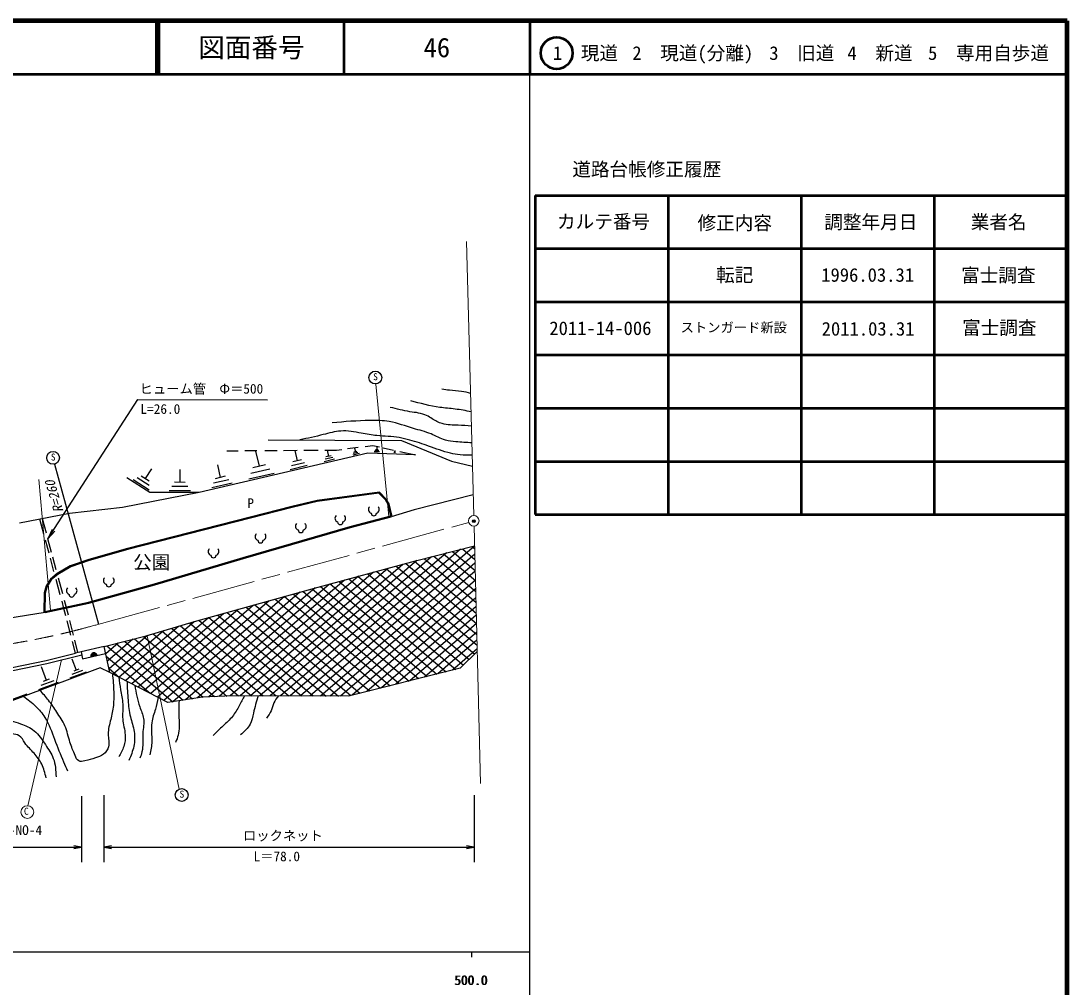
# Model space of a CAD drawing. Units: millimetres, scale not verified. Extents: x 40000 to 680000, y 20000 to 380000.
# Drawn here: x 483289 to 680000, y 198357 to 380000 of the extents above; entities that cross this region are included whole.
import ezdxf
from ezdxf.enums import TextEntityAlignment as Align

# ---------------------------------------------------------------- set-up
doc = ezdxf.new("R2010")
doc.units = ezdxf.units.MM
doc.header["$LTSCALE"] = 1000
doc.header["$PDMODE"] = 32
doc.header["$PDSIZE"] = 500
doc.linetypes.add('CHAIN', pattern=[18.5, 12, -1.5, 3.5, -1.5])
for name, color, linetype, lineweight in [('M-BGD', 7, 'Continuous', 25), ('M-BGD-RSTR', 3, 'Continuous', 13), ('M-BMK', 2, 'CHAIN', 13), ('M-STR-STR3', 7, 'Continuous', 25), ('M-STR-STRC', 7, 'Continuous', 25), ('M-TTL', 2, 'Continuous', 140), ('M-TTL-BAND', 7, 'Continuous', 25), ('M-TTL-FRAM', 2, 'Continuous', 50), ('M-TTL-LINE', 7, 'Continuous', 50), ('M-TTL-TXT', 7, 'Continuous', 13)]:
    doc.layers.add(name, color=color, linetype=linetype, lineweight=lineweight)
doc.layers.add('M-OTRS', color=6, linetype='Continuous')
doc.styles.add('ＭＳ ゴシック', font='')
doc.styles.get('ＭＳ ゴシック').set_extended_font_data('MS Gothic')

# ---------------------------------------------------------------- blocks, each defined once
blk = doc.blocks.new('open_arrow')
at = {"color": 0, "linetype": 'Continuous', "lineweight": -2}
blk.add_lwpolyline([(7.5, 1.25), (0, 0), (7.5, -1.25)], dxfattribs=at)

msp = doc.modelspace()

# ---------------------------------------------------------------- linework, layer by layer
at = {"layer": 'M-BGD'}
for p, q in [((529750, 301265), (554858, 301126)), ((554858, 301126), (564265, 297253)), ((521984, 299186), (524151, 299200)), ((525402, 299208), (527656, 299222)), ((527402, 299138), (528072, 296278)), ((529153, 299232), (531448, 299247)), ((532677, 299255), (535218, 299271)), ((534762, 299248), (535212, 297308)), ((536468, 299279), (539194, 299297)), ((540403, 299304), (542627, 299319)), ((540882, 299298), (541132, 298138)), ((542627, 299319), (543607, 299444)), ((544707, 299586), (546729, 299845)), ((546462, 299048), (545882, 298918)), ((546012, 299678), (546172, 298988)), ((548005, 300009), (549446, 300194)), ((549446, 300194), (550726, 299911)), ((550582, 299158), (549852, 299188)), ((550462, 299358), (549982, 299378)), ((550242, 299948), (550222, 299368)), ((551408, 299760), (553363, 299328)), ((553662, 298998), (553482, 299008)), ((553582, 299218), (553572, 299008)), ((554511, 299074), (557486, 298416)), ((548544, 298735), (516784, 291332)), ((536022, 297488), (534402, 297118)), ((542272, 297588), (540332, 297128)), ((541942, 297918), (540492, 297578)), ((541612, 298248), (540642, 298018)), ((546862, 298658), (545702, 298388)), ((546662, 298858), (545792, 298658)), ((557486, 298416), (548544, 298735)), ((550692, 298958), (549722, 298998)), ((553752, 298848), (553392, 298868)), ((553712, 298928), (553442, 298938)), ((564265, 297253), (568191, 296281)), ((489622, 296642), (497893, 266568)), ((507812, 295768), (506672, 293958)), ((513182, 295658), (513172, 293258)), ((520222, 296528), (520752, 294168)), ((530082, 295748), (526512, 294908)), ((529262, 296558), (526882, 295998)), ((537142, 296388), (533902, 295628)), ((536582, 296938), (534152, 296378)), ((507530, 291372), (503205, 294112)), ((507412, 291798), (504392, 293708)), ((507422, 292638), (505152, 294078)), ((507422, 293478), (505912, 294438)), ((514172, 293248), (512172, 293258)), ((522352, 293738), (519512, 293068)), ((521702, 294388), (519802, 293938)), ((530892, 294928), (526132, 293818)), ((516784, 291332), (502413, 288533)), ((516784, 291332), (507530, 291372)), ((515172, 291638), (511162, 291648)), ((514672, 292448), (511672, 292458)), ((523002, 293088), (519212, 292198)), ((550687, 291422), (538964, 289865)), ((550613, 291210), (539000, 289668)), ((551814, 289959), (550613, 291210)), ((551973, 290081), (550687, 291422)), ((538964, 289865), (534242, 288737)), ((539000, 289668), (534290, 288543)), ((552328, 289111), (551814, 289959)), ((552515, 289188), (551973, 290081)), ((553086, 286799), (552515, 289188)), ((568330, 290925), (557227, 288084)), ((492443, 287378), (483035, 285595)), ((502413, 288533), (492443, 287378)), ((534242, 288737), (526382, 286696)), ((534290, 288543), (526432, 286503)), ((552848, 286934), (552328, 289111)), ((557227, 288084), (552898, 286741)), ((487608, 283484), (486841, 286316)), ((488071, 283690), (487334, 286410)), ((526382, 286696), (503322, 280817)), ((526432, 286503), (503374, 280624)), ((545194, 284958), (552848, 286934)), ((545247, 284765), (552898, 286741)), ((525085, 279136), (545194, 284958)), ((525141, 278944), (545247, 284765)), ((488575, 279913), (487904, 282391)), ((489045, 280090), (488365, 282602)), ((557498, 278463), (568577, 281343)), ((503322, 280817), (496072, 278746)), ((503374, 280624), (496132, 278555)), ((563299, 279971), (532093, 253100)), ((565946, 280659), (533935, 253095)), ((568580, 281251), (535874, 253089)), ((568619, 279725), (537680, 253084)), ((560922, 279353), (568800, 272698)), ((562765, 279832), (568747, 274779)), ((564454, 280271), (568697, 276686)), ((566296, 280750), (568644, 278767)), ((568093, 281217), (568591, 280796)), ((489508, 276465), (488825, 278989)), ((489933, 276809), (489290, 279184)), ((492568, 277527), (490101, 276095)), ((496072, 278746), (492568, 277527)), ((496132, 278555), (492652, 277344)), ((508426, 274176), (525085, 279136)), ((508482, 273984), (525141, 278944)), ((555126, 277826), (526431, 253117)), ((557732, 278526), (528218, 253112)), ((560511, 279247), (530153, 253106)), ((538499, 273355), (557498, 278463)), ((568661, 278085), (539620, 253078)), ((553821, 277475), (569008, 264645)), ((555649, 277966), (568955, 266726)), ((557324, 278417), (568905, 268634)), ((559166, 278897), (568852, 270715)), ((490101, 276095), (488821, 275029)), ((490216, 275931), (488975, 274897)), ((492652, 277344), (490216, 275931)), ((546779, 275582), (520567, 253011)), ((549609, 276342), (522623, 253105)), ((552296, 277065), (524492, 253123)), ((568701, 276528), (541462, 253072)), ((546707, 275562), (566480, 258859)), ((548535, 276054), (567591, 259956)), ((550211, 276504), (568609, 260962)), ((552038, 276996), (569061, 262616)), ((488060, 273780), (487664, 272470)), ((488244, 273698), (487863, 272439)), ((488821, 275029), (488060, 273780)), ((488975, 274897), (488244, 273698)), ((490694, 272087), (489916, 274959)), ((491160, 272277), (490363, 275222)), ((496027, 270726), (508426, 274176)), ((496074, 270531), (508482, 273984)), ((541314, 274112), (516467, 252717)), ((544144, 274873), (518653, 252923)), ((539634, 273660), (559664, 256740)), ((541462, 274152), (561525, 257203)), ((543137, 274602), (563231, 257628)), ((568744, 274889), (543401, 253067)), ((544965, 275094), (565092, 258092)), ((487664, 272470), (487599, 268758)), ((487863, 272439), (487803, 268994)), ((532877, 271787), (510182, 252244)), ((535750, 272588), (511850, 252008)), ((538629, 273392), (514218, 252371)), ((515949, 267064), (538499, 273355)), ((532877, 271787), (552734, 255013)), ((534538, 272250), (554440, 255438)), ((536349, 272756), (556300, 255901)), ((538076, 273237), (558074, 256343)), ((568787, 273201), (545601, 253236)), ((568830, 271562), (548340, 253918)), ((487803, 268994), (496027, 270726)), ((487844, 268798), (496074, 270531)), ((491382, 269543), (491013, 270906)), ((491745, 268122), (491382, 269543)), ((491866, 269670), (491496, 271035)), ((492218, 268288), (491866, 269670)), ((527034, 270157), (507718, 253523)), ((529998, 270984), (508968, 252875)), ((525635, 269766), (545294, 253159)), ((527296, 270230), (547000, 253584)), ((529107, 270735), (548861, 254048)), ((531066, 271282), (550873, 254549)), ((568872, 269926), (551073, 254599)), ((487844, 268798), (476359, 266924)), ((518542, 267787), (504136, 255383)), ((521421, 268591), (505350, 254752)), ((524155, 269353), (506503, 254154)), ((518626, 267811), (536053, 253088)), ((520286, 268274), (538270, 253082)), ((522097, 268779), (540688, 253075)), ((523938, 269165), (542993, 253068)), ((568914, 268286), (553812, 255281)), ((492670, 264492), (491970, 267240)), ((493177, 264529), (492470, 267303)), ((512890, 266157), (501791, 256600)), ((515858, 267037), (503005, 255970)), ((506844, 264364), (515949, 267064)), ((511643, 265787), (526642, 253117)), ((513278, 266272), (528859, 253110)), ((515061, 266801), (531277, 253103)), ((516814, 267305), (533635, 253096)), ((568955, 266729), (556412, 255929)), ((498912, 262371), (506844, 264364)), ((504341, 263736), (499549, 259609)), ((507084, 264425), (499871, 258214)), ((510071, 265321), (500638, 257198)), ((504654, 263814), (517587, 252888)), ((506356, 264242), (519699, 252971)), ((508159, 264754), (521984, 253076)), ((509859, 265258), (524224, 253124)), ((568997, 265090), (559151, 256612)), ((493529, 261125), (492968, 263325)), ((494017, 261234), (493423, 263562)), ((498912, 262371), (494605, 261365)), ((500033, 257512), (498912, 262371)), ((501593, 263045), (499227, 261007)), ((499439, 262504), (511862, 252010)), ((501210, 262949), (513805, 252308)), ((502797, 263347), (515548, 252576)), ((569036, 263563), (561701, 257247)), ((569079, 261924), (564440, 257929)), ((481649, 258450), (488032, 259783)), ((488032, 259783), (493529, 261125)), ((488165, 259198), (494718, 260798)), ((492892, 260098), (493702, 257938)), ((494605, 261365), (493529, 261125)), ((494605, 261365), (494861, 260087)), ((494861, 260087), (499205, 261100)), ((499330, 260561), (507569, 253600)), ((569091, 261437), (565909, 258295)), ((498216, 258350), (478047, 250844)), ((481762, 257861), (488165, 259198)), ((487092, 258628), (488052, 256048)), ((494872, 257848), (492862, 257108)), ((494162, 258108), (493232, 257768)), ((500033, 257512), (498216, 258350)), ((499865, 258243), (501840, 256574)), ((565909, 258295), (544905, 253062)), ((489462, 255938), (487062, 255048)), ((488602, 256248), (487502, 255838)), ((495582, 257588), (492492, 256438)), ((510914, 251864), (500033, 257512)), ((490312, 255628), (486622, 254248)), ((484382, 253418), (479622, 251648)), ((517450, 252867), (510914, 251864)), ((523097, 253127), (517450, 252867)), ((544905, 253062), (523097, 253127))]:
    msp.add_line(p, q, dxfattribs=at)
for centre, radius, start, end in [((549367, 288150), 727, 135.79576, 252.2769), ((549645, 287457), 500, 180.00008, 359.99992), ((549924, 288150), 727, 287.7231, 44.20424), ((535638, 284994), 727, 135.79576, 252.2769), ((536195, 284994), 727, 287.7231, 44.20424), ((543055, 286493), 727, 135.79576, 252.2769), ((543333, 285800), 500, 180.00008, 359.99992), ((543612, 286493), 727, 287.7231, 44.20424), ((528063, 283060), 727, 135.79576, 252.2769), ((528620, 283060), 727, 287.7231, 44.20424), ((535916, 284301), 500, 180.00008, 359.99992), ((528342, 282368), 500, 180.00008, 359.99992), ((519226, 280259), 727, 135.79576, 252.2769), ((519504, 279566), 500, 180.00008, 359.99992), ((519783, 280259), 727, 287.7231, 44.20424), ((499536, 274797), 727, 135.79576, 252.2769), ((499814, 274104), 500, 180.00008, 359.99992), ((500093, 274797), 727, 287.7231, 44.20424), ((492567, 272883), 727, 135.79576, 252.2769), ((492846, 272190), 500, 180.00008, 359.99992), ((493124, 272883), 727, 287.7231, 44.20424), ((497021, 260591), 600, 13.1353, 193.1353), ((497021, 260591), 550, 13.1353, 193.1353), ((497021, 260591), 500, 13.1353, 193.1353), ((497021, 260591), 450, 13.1353, 193.1353), ((497021, 260591), 400, 13.1353, 193.1353), ((497021, 260591), 350, 13.1353, 193.1353), ((497021, 260591), 300, 13.1353, 193.1353), ((497021, 260591), 250, 13.1353, 193.1353), ((497021, 260591), 200, 13.1353, 193.1353), ((497021, 260591), 150, 13.1353, 193.1353), ((497021, 260591), 100, 13.1353, 193.1353), ((497021, 260591), 50, 13.1353, 193.1353)]:
    msp.add_arc(centre, radius, start, end, dxfattribs=at)
for points, knots in [([(567838, 309970), (567280, 310110), (566722, 310250), (566156, 310338), (565404, 310456), (564637, 310484), (563877, 310563), (563402, 310612), (562929, 310681), (562457, 310749)], [0, 0, 0, 0, 1, 1, 1, 2, 2, 2, 3, 3, 3, 3]), ([(567996, 303838), (567176, 303899), (566355, 303960), (565521, 303985), (564498, 304017), (563455, 303996), (562494, 304284), (561824, 304486), (561194, 304838), (560588, 305219), (560254, 305429), (559927, 305648), (559579, 305817), (558625, 306279), (557515, 306360), (556440, 306527), (555174, 306722), (553957, 307036), (552741, 307349)], [0, 0, 0, 0, 1, 1, 1, 2, 2, 2, 3, 3, 3, 4, 4, 4, 5, 5, 5, 6, 6, 6, 6]), ([(567927, 306513), (566931, 306706), (565936, 306898), (564930, 307026), (563974, 307147), (563008, 307211), (562054, 307341), (560200, 307594), (558388, 308098), (556576, 308602)], [0, 0, 0, 0, 1, 1, 1, 2, 2, 2, 3, 3, 3, 3]), ([(568137, 298380), (567376, 298365), (566614, 298350), (565857, 298417), (565254, 298471), (564654, 298576), (564064, 298716), (562660, 299050), (561313, 299580), (559953, 300062), (558793, 300472), (557624, 300846), (556440, 301183), (555774, 301372), (555103, 301550), (554422, 301669), (553045, 301908), (551629, 301905), (550237, 302042), (549248, 302140), (548271, 302309), (547285, 302491), (546006, 302726), (544711, 302981), (543435, 302902), (542329, 302833), (541238, 302511), (540147, 302229), (538677, 301849), (537206, 301540), (535736, 301232)], [0, 0, 0, 0, 1, 1, 1, 2, 2, 2, 3, 3, 3, 4, 4, 4, 5, 5, 5, 6, 6, 6, 7, 7, 7, 8, 8, 8, 9, 9, 9, 10, 10, 10, 10]), ([(568078, 300660), (567079, 300728), (566079, 300796), (565073, 300884), (564416, 300941), (563756, 301007), (563129, 301183), (562185, 301447), (561314, 301960), (560401, 302341), (559327, 302790), (558194, 303057), (557076, 303388), (555569, 303832), (554090, 304391), (552554, 304658), (551354, 304867), (550120, 304899), (548891, 304882), (546522, 304851), (544175, 304642), (541828, 304434)], [0, 0, 0, 0, 1, 1, 1, 2, 2, 2, 3, 3, 3, 4, 4, 4, 5, 5, 5, 6, 6, 6, 7, 7, 7, 7]), ([(500484, 257278), (500596, 256140), (500708, 255002), (500745, 253858), (500773, 253004), (500758, 252147), (500670, 251300), (500577, 250413), (500403, 249538), (500181, 248666), (499949, 247758), (499667, 246854), (499692, 245920), (499713, 245125), (499956, 244309), (499767, 243549), (499628, 242995), (499259, 242470), (498789, 242120), (498340, 241786), (497801, 241612), (497284, 241443), (496646, 241234), (496042, 241034), (495327, 240878), (494918, 240789), (494473, 240714), (494161, 240878), (493835, 241051), (493655, 241486), (493484, 241894), (493105, 242799), (492769, 243575), (492506, 244415), (492195, 245406), (491984, 246486), (491565, 247462), (491168, 248387), (490585, 249218), (490023, 250058), (489519, 250810), (489033, 251569), (488480, 252278), (487978, 252921), (487422, 253524), (486866, 254126)], [0, 0, 0, 0, 1, 1, 1, 2, 2, 2, 3, 3, 3, 4, 4, 4, 5, 5, 5, 6, 6, 6, 7, 7, 7, 8, 8, 8, 9, 9, 9, 10, 10, 10, 11, 11, 11, 12, 12, 12, 13, 13, 13, 14, 14, 14, 15, 15, 15, 15]), ([(501723, 256635), (501807, 255846), (501892, 255057), (502024, 254272), (502176, 253369), (502390, 252473), (502438, 251563), (502487, 250626), (502361, 249674), (502438, 248741), (502519, 247760), (502825, 246798), (502889, 245807), (502938, 245061), (502850, 244297), (502626, 243587), (502410, 242902), (502066, 242267), (501723, 241631)], [0, 0, 0, 0, 1, 1, 1, 2, 2, 2, 3, 3, 3, 4, 4, 4, 5, 5, 5, 6, 6, 6, 6]), ([(503245, 255845), (503287, 254653), (503328, 253461), (503427, 252271), (503513, 251234), (503643, 250198), (503884, 249187), (504106, 248252), (504423, 247339), (504569, 246388), (504709, 245482), (504693, 244542), (504512, 243646), (504326, 242720), (503962, 241841), (503598, 240962)], [0, 0, 0, 0, 1, 1, 1, 2, 2, 2, 3, 3, 3, 4, 4, 4, 5, 5, 5, 5]), ([(504696, 255092), (504925, 253724), (505154, 252356), (505636, 251036), (505902, 250308), (506245, 249595), (506351, 248854), (506479, 247954), (506259, 247013), (506200, 246070), (506126, 244885), (506306, 243697), (506050, 242571), (505960, 242177), (505817, 241791), (505673, 241405)], [0, 0, 0, 0, 1, 1, 1, 2, 2, 2, 3, 3, 3, 4, 4, 4, 5, 5, 5, 5]), ([(483829, 252996), (484587, 252420), (485345, 251845), (486035, 251187), (486706, 250546), (487312, 249826), (487803, 249042), (488595, 247779), (489089, 246349), (489609, 244942), (490139, 243504), (490696, 242089), (491302, 240690), (491547, 240124), (491801, 239561), (492054, 238997)], [0, 0, 0, 0, 1, 1, 1, 2, 2, 2, 3, 3, 3, 4, 4, 4, 5, 5, 5, 5]), ([(509102, 252805), (508943, 252062), (508784, 251319), (508570, 250585), (508326, 249745), (508011, 248917), (507893, 248064), (507733, 246908), (507936, 245707), (507893, 244528), (507863, 243692), (507709, 242868), (507555, 242045)], [0, 0, 0, 0, 1, 1, 1, 2, 2, 2, 3, 3, 3, 4, 4, 4, 4]), ([(513015, 252187), (512998, 251119), (512981, 250051), (513010, 248967), (513039, 247877), (513116, 246771), (512859, 245732), (512742, 245258), (512556, 244799), (512370, 244340)], [0, 0, 0, 0, 1, 1, 1, 2, 2, 2, 3, 3, 3, 3]), ([(525313, 253120), (524990, 252501), (524668, 251881), (524334, 251262), (523953, 250555), (523556, 249850), (523055, 249230), (522533, 248585), (521898, 248033), (521287, 247462), (520656, 246873), (520049, 246265), (519443, 245656)], [0, 0, 0, 0, 1, 1, 1, 2, 2, 2, 3, 3, 3, 4, 4, 4, 4]), ([(527874, 253113), (527568, 252047), (527262, 250981), (527017, 249872), (526856, 249142), (526722, 248394), (526389, 247759), (525979, 246978), (525270, 246369), (524561, 245760)], [0, 0, 0, 0, 1, 1, 1, 2, 2, 2, 3, 3, 3, 3]), ([(531709, 253101), (531380, 252684), (531050, 252266), (530843, 251789), (530639, 251320), (530553, 250793), (530354, 250321), (530140, 249815), (529795, 249372), (529451, 248929)], [0, 0, 0, 0, 1, 1, 1, 2, 2, 2, 3, 3, 3, 3]), ([(460531, 233879), (461493, 234934), (462455, 235988), (463330, 237135), (463834, 237795), (464309, 238486), (464930, 239020), (465706, 239687), (466709, 240109), (467728, 240333), (468666, 240540), (469617, 240579), (470527, 240847), (471271, 241067), (471987, 241440), (472583, 241933), (473709, 242862), (474405, 244214), (475325, 245360), (476003, 246204), (476804, 246935), (477724, 247530), (478328, 247920), (478984, 248252), (479666, 248387), (480816, 248615), (482042, 248285), (483207, 247873), (484147, 247540), (485048, 247154), (485778, 246559), (486630, 245865), (487249, 244886), (487891, 243932), (488456, 243092), (489038, 242271), (489376, 241361), (489777, 240283), (489834, 239080), (489890, 237877)], [0, 0, 0, 0, 1, 1, 1, 2, 2, 2, 3, 3, 3, 4, 4, 4, 5, 5, 5, 6, 6, 6, 7, 7, 7, 8, 8, 8, 9, 9, 9, 10, 10, 10, 11, 11, 11, 12, 12, 12, 13, 13, 13, 13]), ([(488029, 237680), (487813, 238571), (487597, 239462), (487201, 240276), (486840, 241019), (486330, 241697), (485771, 242308), (485184, 242950), (484543, 243516), (484041, 244264), (483711, 244756), (483441, 245325), (482987, 245619), (482599, 245870), (482075, 245919), (481558, 245957), (480666, 246023), (479791, 246055), (479037, 245732), (478508, 245504), (478038, 245102), (477607, 244678), (476856, 243939), (476224, 243136), (475613, 242308), (475061, 241560), (474527, 240792), (473958, 240051), (473383, 239301), (472773, 238578), (472114, 237906), (471444, 237221), (470723, 236590), (469932, 236025), (469327, 235593), (468682, 235200), (467938, 235084), (467500, 235016), (467028, 235044), (466659, 234859), (466364, 234711), (466136, 234427), (465907, 234144)], [0, 0, 0, 0, 1, 1, 1, 2, 2, 2, 3, 3, 3, 4, 4, 4, 5, 5, 5, 6, 6, 6, 7, 7, 7, 8, 8, 8, 9, 9, 9, 10, 10, 10, 11, 11, 11, 12, 12, 12, 13, 13, 13, 14, 14, 14, 14])]:
    msp.add_open_spline(points, degree=3, knots=knots, dxfattribs=at)
at = {"layer": 'M-BGD-RSTR'}
for p, q in [((567100, 338554), (568431, 287005)), ((568483, 285007), (569731, 236649))]:
    msp.add_line(p, q, dxfattribs=at)
msp.add_circle((568438, 286008), 1000, dxfattribs=at)
at = {"layer": 'M-BMK'}
msp.add_line((497756, 266531), (567485, 285706), dxfattribs=at)
msp.add_open_spline([(472624, 261449), (474553, 261748), (476483, 262047), (478408, 262367), (479426, 262537), (480442, 262713), (481458, 262891), (481813, 262954), (482168, 263016), (482523, 263080), (482878, 263143), (483233, 263207), (483588, 263271), (483942, 263336), (484297, 263401), (484651, 263467), (486937, 263894), (489218, 264357), (491479, 264895), (493582, 265397), (495669, 265964), (497756, 266531)], degree=3, knots=[0, 0, 0, 0, 1, 1, 1, 2, 2, 2, 3, 3, 3, 4, 4, 4, 5, 5, 5, 6, 6, 6, 7, 7, 7, 7], dxfattribs=at)
at = {"layer": 'M-OTRS'}
msp.add_point((568442, 285967), dxfattribs=at)
at = {"layer": 'M-STR-STR3'}
for p, q in [((488365, 282602), (505302, 308807)), ((505293, 308799), (529673, 308763)), ((494697, 234273), (494697, 221863)), ((498903, 234442), (498903, 221826)), ((568535, 234442), (568535, 221826)), ((450212, 224642), (494697, 224642)), ((498903, 224642), (568535, 224642))]:
    msp.add_line(p, q, dxfattribs=at)
at = {"layer": 'M-STR-STRC'}
for centre in [(549928, 312957), (489333, 297857), (513519, 234472)]:
    msp.add_circle(centre, 1200, dxfattribs=at)
at = {"layer": 'M-TTL'}
for p, q in [((680000, 380000), (40000, 380000)), ((680000, 20000), (680000, 380000))]:
    msp.add_line(p, q, dxfattribs=at)
at = {"layer": 'M-TTL-BAND'}
for p, q in [((579000, 20000), (579000, 370000)), ((40000, 205000), (579000, 205000)), ((568000, 205000), (568000, 204000))]:
    msp.add_line(p, q, dxfattribs=at)
at = {"layer": 'M-TTL-FRAM'}
for p, q in [((580000, 347197), (580000, 287197)), ((580000, 347197), (680000, 347197)), ((580000, 287197), (680000, 287197))]:
    msp.add_line(p, q, dxfattribs=at)
at = {"layer": 'M-TTL-LINE'}
for p, q in [((508747, 380000), (508747, 370000)), ((509247, 380000), (509247, 370000)), ((543997, 380000), (543997, 370000)), ((579000, 380000), (579000, 370000)), ((40000, 370000), (680000, 370000)), ((605000, 347197), (605000, 287197)), ((630000, 347197), (630000, 287197)), ((655000, 347197), (655000, 287197)), ((580000, 337197), (680000, 337197)), ((580000, 327197), (680000, 327197)), ((580000, 317197), (680000, 317197)), ((580000, 307197), (680000, 307197)), ((580000, 297197), (680000, 297197))]:
    msp.add_line(p, q, dxfattribs=at)
msp.add_circle((584031, 373958), 3000, dxfattribs=at)
at = {"layer": 'M-TTL-TXT'}
for p, q in [((550054, 311721), (552476, 286838)), ((486626, 293785), (488831, 269210)), ((513061, 235581), (507055, 264400)), ((484596, 232457), (490907, 259868))]:
    msp.add_line(p, q, dxfattribs=at)
msp.add_circle((484496, 231261), 1200, dxfattribs=at)

# ---------------------------------------------------------------- block references
at = {"layer": 'M-STR-STR3'}
for p, xscale, yscale, rotation in [((488365, 282602), 258, 258, 57.1), ((494697, 224642), 193, 193, 180), ((568535, 224642), 193, 193, 180)]:
    msp.add_blockref('open_arrow', p, dxfattribs=dict(at, xscale=xscale, yscale=yscale, rotation=rotation))
at = {"layer": 'M-STR-STR3', "xscale": 193, "yscale": 193}
msp.add_blockref('open_arrow', (498903, 224642), dxfattribs=at)

# ---------------------------------------------------------------- texts
at = {"layer": 'M-BGD', "style": 'ＭＳ ゴシック', "oblique": 15}
msp.add_text('R=260', height=1833, rotation=106.685, dxfattribs=at).set_placement((490435, 287584), align=Align.MIDDLE_LEFT)
at = {"layer": 'M-BGD', "style": 'ＭＳ ゴシック'}
for s, height, p in [('P', 1833, (525858, 287874)), ('公園', 2566, (504374, 276183))]:
    msp.add_text(s, height=height, dxfattribs=at).set_placement(p, align=Align.BOTTOM_LEFT)
at = {"layer": 'M-STR-STR3', "style": 'ＭＳ ゴシック'}
for s, p in [('ヒューム管\u3000Φ＝500', (505604, 309376)), ('L=26.0 ', (505771, 305577)), ('ロックネット', (525048, 225365)), ('L＝78.0', (527030, 221465))]:
    msp.add_text(s, height=1833, dxfattribs=at).set_placement(p, align=Align.BOTTOM_LEFT)
at = {"layer": 'M-STR-STRC', "style": 'ＭＳ ゴシック'}
for p in [(549509, 312055), (488914, 296955), (513101, 233570)]:
    msp.add_text('S', height=1320, dxfattribs=at).set_placement(p, align=Align.BOTTOM_LEFT)
at = {"layer": 'M-TTL-BAND', "style": 'ＭＳ ゴシック'}
for p in [(567844, 198195), (568000, 198195)]:
    msp.add_text('500.0', height=1833, dxfattribs=at).set_placement(p, align=Align.BOTTOM_CENTER)
at = {"layer": 'M-TTL-TXT', "style": 'ＭＳ ゴシック'}
for s, height, p in [('図面番号', 3666, (526622, 375000)), ('46', 3666, (561497, 375000)), ('1\u3000現道', 2566, (589448, 373958)), ('2\u3000現道(分離)', 2566, (609619, 373958)), ('3\u3000旧道', 2566, (630121, 373958)), ('4\u3000新道', 2566, (644824, 373958)), ('5\u3000専用自歩道', 2566, (665228, 373958)), ('道路台帳修正履歴', 2566, (600968, 352113)), ('カルテ番号', 2566, (592839, 342277)), ('修正内容', 2566, (617509, 342023)), ('調整年月日', 2566, (643089, 342197)), ('業者名', 2566, (667134, 342197)), ('転記', 2566, (617500, 332245)), ('1996.03.31', 2566, (642500, 332245)), ('富士調査', 2566, (667077, 332189)), ('2011-14-006', 2566, (592249, 322229)), ('ストンガード新設', 1833, (617333, 322370)), ('2011.03.31', 2566, (642584, 322119)), ('富士調査', 2566, (667244, 322313))]:
    msp.add_text(s, height=height, dxfattribs=at).set_placement(p, align=Align.MIDDLE_CENTER)
for s, height, p in [('C', 1320, (483853, 230359)), ('C-NO-4', 1833, (479784, 226401))]:
    msp.add_text(s, height=height, dxfattribs=at).set_placement(p, align=Align.BOTTOM_LEFT)

doc.saveas('drawing.dxf')
